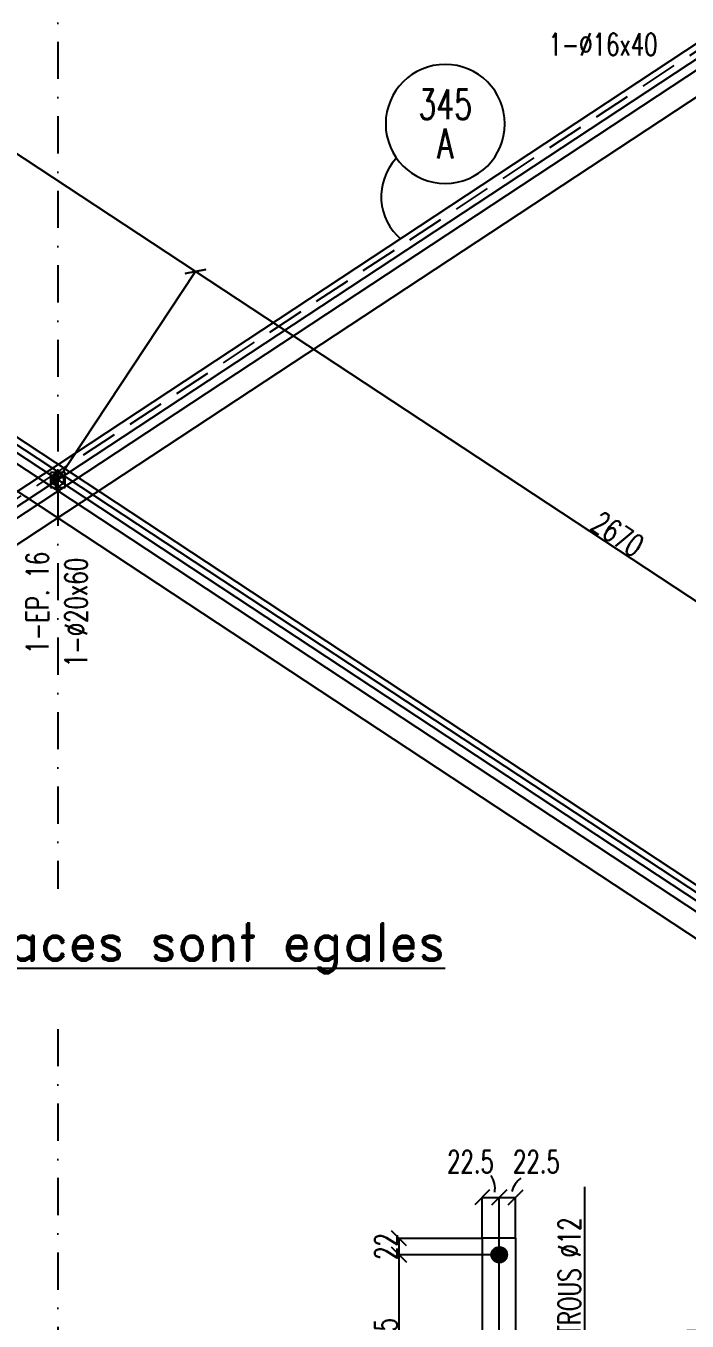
# Model space of a CAD drawing. Extents: x 512572 to 528792, y -20540 to -9023.
# Drawn here: x 518933 to 520708, y -14766 to -11286 of the extents above; entities that cross this region are included whole.
import ezdxf
from ezdxf.enums import TextEntityAlignment as Align

# ---------------------------------------------------------------- set-up
doc = ezdxf.new("R2010")
doc.units = 0
doc.header["$LTSCALE"] = 200
doc.header["$MEASUREMENT"] = 0
doc.linetypes.add('DASHDOT', pattern=[1, 0.5, -0.25, 0, -0.25])
doc.linetypes.add('DASHED', pattern=[0.75, 0.5, -0.25])
doc.layers.get('0').update_dxf_attribs({"linetype": 'CONTINUOUS'})
for name, color, linetype in [('ASSI', 3, 'CONTINUOUS'), ('BOLLINI_5', 7, 'CONTINUOUS'), ('FORI', 2, 'CONTINUOUS'), ('LINEA_ANG', 2, 'CONTINUOUS'), ('LINEE_PIASTRE', 2, 'CONTINUOUS'), ('LM', 7, 'CONTINUOUS'), ('LS', 7, 'CONTINUOUS'), ('MZ', 6, 'DASHDOT'), ('QT_MPR', 7, 'CONTINUOUS'), ('TESTI_A_P', 7, 'CONTINUOUS'), ('TRAT-Y', 7, 'DASHED')]:
    doc.layers.add(name, color=color, linetype=linetype)
doc.styles.add('QUOTE', font='ROMANS8.SHX', dxfattribs={"width": 0.7})
doc.styles.add('RD', font='ROMAND8.SHX', dxfattribs={"width": 0.7})
doc.styles.add('RQL', font='ROMANS8.SHX', dxfattribs={"width": 0.7})
doc.styles.add('RS', font='ROMANS8.shx', dxfattribs={"width": 0.7})
doc.styles.get("Standard").update_dxf_attribs({"font": 'ROMANS8.SHX', "width": 0.7})
doc.dimstyles.new('TRATTO', dxfattribs={"dimscale": 0, "dimtxt": 60, "dimasz": 40, "dimexe": 0, "dimexo": 0, "dimgap": 5, "dimtad": 1, "dimrnd": 0.5, "dimdsep": 46, "dimtxsty": 'RS', "dimblk1": 'OBLIQUE', "dimblk2": 'OBLIQUE', "dimsah": 1, "dimcen": 0.09, "dimclrd": 2, "dimclre": 2, "dimclrt": 7, "dimadec": 0, "dimazin": 0, "dimtfac": 1, "dimtix": 1, "dimtmove": 2, "dimatfit": 3, "dimfxl": 1, "dimtolj": 1, "dimtzin": 0, "dimarcsym": 0})

# ---------------------------------------------------------------- blocks, each defined once
blk = doc.blocks.new('ASSE98')
blk.add_line((0, 0), (1, 0))
at = {"color": 7, "flags": 1}
for tag, p in [('LAV1', (3.07431, 6.82847)), ('LAV2', (3.07431, 6.49513)), ('LAV3', (3.07431, 6.1618)), ('LAV4', (3.07431, 5.82847)), ('LAV5', (3.07431, 5.49513)), ('LAV6', (3.07431, 5.1618)), ('LAV7', (3.07431, 4.82847)), ('LAV8', (3.07431, 4.49513)), ('LAV9', (3.07431, 4.1618)), ('LAV10', (3.07431, 3.82847))]:
    blk.add_attdef(tag, p, '', height=0.2, dxfattribs=at)
at = {"color": 7, "style": 'QUOTE', "width": 0.5, "flags": 1}
for tag, p in [('TI', (1.38308, 6.82731)), ('DI_S', (1.38308, 6.42178)), ('D_S', (1.38308, 6.02092)), ('E_S', (1.38308, 5.68065)), ('NFORI', (1.36454, 5.29792)), ('ALAR', (1.36349, 4.93246)), ('FAM', (1.3775, 4.54645)), ('ALA', (1.38308, 4.19257)), ('DISP2', (1.38308, 3.84971)), ('DISP1', (1.38308, 3.50686)), ('PINZAF', (1.38308, 3.164)), ('PINZAI', (1.38308, 2.82114)), ('TRP', (1.38308, 2.47829)), ('NP', (1.38308, 2.13543)), ('SV', (1.38308, 1.79257)), ('PESO', (1.38308, 1.44971)), ('QUA', (1.38308, 1.10686)), ('LUN', (1.38308, 0.764)), ('PROF', (1.38308, 0.42114)), ('POS', (1.38308, 0.07829))]:
    blk.add_attdef(tag, p, '', height=0.2, dxfattribs=at)
blk = doc.blocks.new('20')
at = {"color": 0}
for p, q in [((0, 0.98), (0.02, 1)), ((0, 0.94), (0.06, 1)), ((1, -0.01), (0, 0.99)), ((0, 0.89), (0.1, 0.99)), ((0, 0.85), (0.14, 0.99)), ((0, 0.8), (0.18, 0.98)), ((0, 0.76), (0.22, 0.98)), ((0, 0.71), (0.25, 0.97)), ((0, 0.67), (0.29, 0.96)), ((1, -0.05), (0, 0.95)), ((0, 0.62), (0.32, 0.95)), ((0, 0.58), (0.36, 0.93)), ((0, 0.53), (0.39, 0.92)), ((0, 0.49), (0.42, 0.91)), ((1, -0.09), (0, 0.9)), ((0, 0.44), (0.45, 0.89)), ((0, 0.4), (0.48, 0.88)), ((0.99, -0.13), (0, 0.86)), ((0, 0.35), (0.51, 0.86)), ((0, 0.31), (0.54, 0.84)), ((0, 0.26), (0.56, 0.83)), ((0.99, -0.17), (0, 0.81)), ((0, 0.22), (0.59, 0.81)), ((0, 0.17), (0.61, 0.79)), ((0.98, -0.21), (0, 0.77)), ((0, 0.13), (0.64, 0.77)), ((0, 0.08), (0.66, 0.75)), ((0, 0.04), (0.69, 0.73)), ((0.97, -0.25), (0, 0.72)), ((0, -0.01), (0.71, 0.7)), ((0.96, -0.28), (0, 0.68)), ((0, -0.05), (0.73, 0.68)), ((0, -0.1), (0.75, 0.66)), ((0.95, -0.32), (0, 0.63)), ((0, -0.14), (0.77, 0.63)), ((0, -0.19), (0.79, 0.61)), ((0.94, -0.35), (0, 0.59)), ((0, -0.23), (0.81, 0.58)), ((0, -0.28), (0.83, 0.56)), ((0.92, -0.38), (0, 0.54)), ((0, -0.32), (0.85, 0.53)), ((0.91, -0.41), (0, 0.5)), ((0, -0.36), (0.87, 0.5)), ((0, -0.41), (0.88, 0.47)), ((0.9, -0.44), (0, 0.45)), ((0, -0.45), (0.9, 0.44)), ((0.88, -0.47), (0, 0.41)), ((0, -0.5), (0.91, 0.41)), ((0, -0.54), (0.92, 0.38)), ((0.87, -0.5), (0, 0.36)), ((0, -0.59), (0.94, 0.35)), ((0.85, -0.53), (0, 0.32)), ((0, -0.63), (0.95, 0.31)), ((0, -0.68), (0.96, 0.28)), ((0.83, -0.56), (0, 0.27)), ((0, -0.72), (0.97, 0.25)), ((0.81, -0.58), (0, 0.23)), ((0, -0.77), (0.98, 0.21)), ((0.79, -0.61), (0, 0.18)), ((0, -0.81), (0.99, 0.17)), ((0.77, -0.63), (0, 0.14)), ((0, -0.86), (0.99, 0.13)), ((0.75, -0.66), (0, 0.09)), ((0, -0.9), (1, 0.09)), ((0.73, -0.68), (0, 0.05)), ((0, -0.95), (1, 0.05)), ((0.71, -0.7), (0, 0.01)), ((0, -0.99), (1, 0.01)), ((1, 0.04), (0.04, 1)), ((1, 0.09), (0.09, 1)), ((0.99, 0.14), (0.14, 0.99)), ((0.98, 0.19), (0.19, 0.98)), ((0.97, 0.25), (0.25, 0.97)), ((0.95, 0.31), (0.31, 0.95)), ((0.92, 0.38), (0.38, 0.92)), ((0.88, 0.47), (0.47, 0.88)), ((0.81, 0.59), (0.59, 0.81)), ((0.69, -0.73), (0, -0.04)), ((0.66, -0.75), (0, -0.08)), ((0.64, -0.77), (0, -0.13)), ((0.61, -0.79), (0, -0.17)), ((0.59, -0.81), (0, -0.22)), ((0.56, -0.83), (0, -0.26)), ((0.54, -0.84), (0, -0.31)), ((0.51, -0.86), (0, -0.35)), ((0.48, -0.88), (0, -0.4)), ((0.45, -0.89), (0, -0.44)), ((0.42, -0.91), (0, -0.49)), ((0.39, -0.92), (0, -0.53)), ((0.36, -0.93), (0, -0.58)), ((0.32, -0.95), (0, -0.62)), ((0.29, -0.96), (0, -0.67)), ((0.25, -0.97), (0, -0.71)), ((0.22, -0.98), (0, -0.76)), ((0.18, -0.98), (0, -0.8)), ((0.14, -0.99), (0, -0.85)), ((0.1, -0.99), (0, -0.89)), ((0.04, -1), (1, -0.04)), ((0.09, -1), (1, -0.09)), ((0.14, -0.99), (0.99, -0.14)), ((0.19, -0.98), (0.98, -0.19)), ((0.25, -0.97), (0.97, -0.25)), ((0.31, -0.95), (0.95, -0.31)), ((0.38, -0.92), (0.92, -0.38)), ((0.47, -0.88), (0.88, -0.47)), ((0.59, -0.81), (0.81, -0.59))]:
    blk.add_line(p, q, dxfattribs=at)
blk.add_line((0, 1), (0, -1))
blk.add_circle((0, 0), 1)
blk = doc.blocks.new('IQ')
for p, q in [((0.5, 0.5), (-0.5, 0.5)), ((-0.5, 0.5), (-0.5, -0.5)), ((0.5, -0.5), (0.5, 0.5)), ((-0.5, -0.5), (0.5, -0.5))]:
    blk.add_line(p, q)
at = {"flags": 1}
for tag, p in [('SPESSORE', (0, -0.008)), ('NUMERO', (0, -0.342))]:
    blk.add_attdef(tag, p, '', height=0.2, dxfattribs=at)
blk = doc.blocks.new('12')
at = {"color": 0}
for p, q in [((-1, 0.06), (-0.06, 1)), ((-1, 0.01), (-0.01, 1)), ((-1, -0.03), (0.03, 1)), ((-1, -0.07), (0.07, 1)), ((0.09, -1), (-1, 0.09)), ((0.05, -1), (-1, 0.05)), ((0, -1), (-1, 0)), ((-0.99, 0.16), (-0.16, 0.99)), ((-0.99, 0.11), (-0.11, 0.99)), ((-0.99, -0.11), (0.11, 0.99)), ((-0.99, -0.15), (0.15, 0.99)), ((0.17, -0.99), (-0.99, 0.17)), ((0.13, -0.99), (-0.99, 0.13)), ((-0.98, 0.22), (-0.22, 0.98)), ((-0.98, -0.19), (0.19, 0.98)), ((0.21, -0.98), (-0.98, 0.21)), ((-0.97, -0.23), (0.23, 0.97)), ((0.24, -0.97), (-0.97, 0.24)), ((-0.96, 0.28), (-0.28, 0.96)), ((-0.96, -0.27), (0.27, 0.96)), ((0.28, -0.96), (-0.96, 0.28)), ((-0.95, -0.3), (0.3, 0.95)), ((0.31, -0.95), (-0.95, 0.31)), ((-0.94, 0.34), (-0.34, 0.94)), ((-0.94, -0.33), (0.33, 0.94)), ((0.35, -0.94), (-0.94, 0.35)), ((-0.93, -0.37), (0.37, 0.93)), ((0.38, -0.93), (-0.93, 0.38)), ((-0.92, -0.4), (0.4, 0.92)), ((-0.91, 0.42), (-0.42, 0.91)), ((0.41, -0.91), (-0.91, 0.41)), ((-0.9, -0.43), (0.43, 0.9)), ((0.44, -0.9), (-0.9, 0.44)), ((-0.89, -0.46), (0.46, 0.89)), ((0.47, -0.88), (-0.88, 0.47)), ((-0.87, -0.49), (0.49, 0.87)), ((0.5, -0.87), (-0.87, 0.5)), ((-0.86, 0.52), (-0.52, 0.86)), ((-0.86, -0.52), (0.52, 0.86)), ((0.53, -0.85), (-0.85, 0.53)), ((-0.84, -0.54), (0.54, 0.84)), ((0.55, -0.83), (-0.83, 0.55)), ((-0.82, -0.57), (0.57, 0.82)), ((0.58, -0.81), (-0.81, 0.58)), ((-0.8, -0.6), (0.6, 0.8)), ((0.61, -0.79), (-0.79, 0.61)), ((-0.78, -0.62), (0.62, 0.78)), ((0.63, -0.78), (-0.78, 0.63)), ((-0.76, -0.65), (0.65, 0.76)), ((0.66, -0.75), (-0.75, 0.66)), ((-0.74, -0.67), (0.67, 0.74)), ((0.68, -0.73), (-0.73, 0.68)), ((-0.72, -0.69), (0.69, 0.72)), ((0.7, -0.71), (-0.71, 0.7)), ((-0.7, -0.72), (0.72, 0.7)), ((0.73, -0.69), (-0.69, 0.73)), ((0.75, -0.67), (-0.67, 0.75)), ((-0.67, -0.74), (0.74, 0.67)), ((-0.65, -0.76), (0.76, 0.65)), ((0.77, -0.64), (-0.64, 0.77)), ((-0.63, -0.78), (0.78, 0.63)), ((0.79, -0.62), (-0.62, 0.79)), ((-0.6, -0.8), (0.8, 0.6)), ((0.81, -0.59), (-0.59, 0.81)), ((-0.57, -0.82), (0.82, 0.57)), ((0.83, -0.56), (-0.56, 0.83)), ((-0.55, -0.84), (0.84, 0.55)), ((0.84, -0.54), (-0.54, 0.84)), ((-0.52, -0.85), (0.85, 0.52)), ((0.86, -0.51), (-0.51, 0.86)), ((-0.49, -0.87), (0.87, 0.49)), ((0.88, -0.48), (-0.48, 0.88)), ((-0.46, -0.89), (0.89, 0.46)), ((0.89, -0.45), (-0.45, 0.89)), ((-0.43, -0.9), (0.9, 0.43)), ((0.91, -0.42), (-0.42, 0.91)), ((-0.4, -0.92), (0.92, 0.4)), ((0.92, -0.39), (-0.39, 0.92)), ((-0.37, -0.93), (0.93, 0.37)), ((0.93, -0.36), (-0.36, 0.93)), ((-0.34, -0.94), (0.94, 0.34)), ((0.95, -0.33), (-0.33, 0.95)), ((-0.3, -0.95), (0.95, 0.3)), ((0.96, -0.29), (-0.29, 0.96)), ((-0.27, -0.96), (0.96, 0.27)), ((0.97, -0.26), (-0.26, 0.97)), ((-0.23, -0.97), (0.97, 0.23)), ((0.98, -0.22), (-0.22, 0.98)), ((-0.2, -0.98), (0.98, 0.2)), ((0.98, -0.18), (-0.18, 0.98)), ((-0.16, -0.99), (0.99, 0.16)), ((0.99, -0.14), (-0.14, 0.99)), ((-0.12, -0.99), (0.99, 0.12)), ((0.99, -0.1), (-0.1, 0.99)), ((-0.08, -1), (1, 0.08)), ((1, -0.06), (-0.06, 1)), ((-0.04, -1), (1, 0.04)), ((1, -0.02), (-0.02, 1)), ((1, 0.02), (0.02, 1)), ((1, 0.07), (0.07, 1)), ((0.99, 0.12), (0.12, 0.99)), ((0.98, 0.17), (0.17, 0.98)), ((0.97, 0.23), (0.23, 0.97)), ((0.96, 0.29), (0.29, 0.96)), ((0.93, 0.36), (0.36, 0.93)), ((0.9, 0.44), (0.44, 0.9)), ((0.84, 0.55), (0.55, 0.84)), ((-0.04, -1), (-1, -0.04)), ((-0.09, -1), (-1, -0.09)), ((-0.14, -0.99), (-0.99, -0.14)), ((-0.2, -0.98), (-0.98, -0.2)), ((-0.25, -0.97), (-0.97, -0.25)), ((-0.32, -0.95), (-0.95, -0.32)), ((-0.39, -0.92), (-0.92, -0.39)), ((-0.48, -0.88), (-0.88, -0.48)), ((-0.6, -0.8), (-0.8, -0.6)), ((0.01, -1), (1, -0.01)), ((0.05, -1), (1, -0.05)), ((0.1, -0.99), (0.99, -0.1)), ((0.15, -0.99), (0.99, -0.15)), ((0.21, -0.98), (0.98, -0.21)), ((0.27, -0.96), (0.96, -0.27)), ((0.33, -0.94), (0.94, -0.33)), ((0.41, -0.91), (0.91, -0.41)), ((0.5, -0.87), (0.87, -0.5)), ((0.66, -0.75), (0.75, -0.66))]:
    blk.add_line(p, q, dxfattribs=at)
blk.add_circle((0, 0), 1)
blk = doc.blocks.new('_OBLIQUE')
at = {"color": 0, "linetype": 'ByBlock'}
blk.add_line((-0.5, -0.5), (0.5, 0.5), dxfattribs=at)
blk = doc.blocks.new('*D173')
at = {"layer": 'LS', "color": 2, "lineweight": -2, "transparency": 16777216}
for p, q in [((520203.9, -14587.8), (519934.9, -14587.8)), ((519934.9, -15090.9), (519934.9, -14587.8)), ((520203.9, -15090.9), (519934.9, -15090.9))]:
    blk.add_line(p, q, dxfattribs=at)
at = {"layer": 'LS', "color": 2, "lineweight": -2, "transparency": 16777216, "xscale": 40, "yscale": 40, "zscale": 40}
for p, rotation in [((519934.9, -14587.8), 90), ((519934.9, -15090.9), 270)]:
    blk.add_blockref('_OBLIQUE', p, dxfattribs=dict(at, rotation=rotation))
at = {"layer": 'LS', "color": 7, "transparency": 16777216, "insert": (519899.9, -14839.4), "char_height": 60, "attachment_point": 5, "rotation": 90, "style": 'RS'}
blk.add_mtext('\\A1;251.5', dxfattribs=at)
blk = doc.blocks.new('*D174')
at = {"layer": 'LS', "color": 2, "lineweight": -2, "transparency": 16777216}
for p, q in [((520157.9, -14543.9), (519934.9, -14543.9)), ((519934.9, -14587.8), (519934.9, -14543.9)), ((520203.9, -14587.8), (519934.9, -14587.8))]:
    blk.add_line(p, q, dxfattribs=at)
at = {"layer": 'LS', "color": 2, "lineweight": -2, "transparency": 16777216, "xscale": 40, "yscale": 40, "zscale": 40}
for p, rotation in [((519934.9, -14543.9), 90), ((519934.9, -14587.8), 270)]:
    blk.add_blockref('_OBLIQUE', p, dxfattribs=dict(at, rotation=rotation))
at = {"layer": 'LS', "color": 7, "transparency": 16777216, "insert": (519899.9, -14565.8), "char_height": 60, "attachment_point": 5, "rotation": 90, "style": 'RS'}
blk.add_mtext('\\A1;22', dxfattribs=at)
blk = doc.blocks.new('*D181')
at = {"layer": 'LS', "color": 2, "lineweight": -2, "transparency": 16777216}
for p, q in [((520707.9, -14791.3), (521006.9, -14791.3)), ((521006.9, -14836.5), (521006.9, -14791.3)), ((520663.9, -14836.5), (521006.9, -14836.5))]:
    blk.add_line(p, q, dxfattribs=at)
at = {"layer": 'LS', "color": 2, "lineweight": -2, "transparency": 16777216, "xscale": 40, "yscale": 40, "zscale": 40}
for p, rotation in [((521006.9, -14791.3), 90), ((521006.9, -14836.5), 270)]:
    blk.add_blockref('_OBLIQUE', p, dxfattribs=dict(at, rotation=rotation))
at = {"layer": 'LS', "color": 7, "transparency": 16777216, "insert": (521062.7, -14777.1), "char_height": 60, "attachment_point": 5, "rotation": 90, "style": 'RS'}
blk.add_mtext('\\A1;22.5', dxfattribs=at)
blk = doc.blocks.new('*D182')
at = {"layer": 'LS', "color": 2, "lineweight": -2, "transparency": 16777216}
for p, q in [((520157.9, -14543.9), (520157.9, -14433.9)), ((520157.9, -14433.9), (520203.9, -14433.9)), ((520203.9, -16329.2), (520203.9, -14433.9))]:
    blk.add_line(p, q, dxfattribs=at)
at = {"layer": 'LS', "color": 2, "lineweight": -2, "transparency": 16777216, "xscale": 40, "yscale": 40, "zscale": 40, "rotation": 180}
blk.add_blockref('_OBLIQUE', (520157.9, -14433.9), dxfattribs=at)
at = {"layer": 'LS', "color": 2, "lineweight": -2, "transparency": 16777216, "xscale": 40, "yscale": 40, "zscale": 40}
blk.add_blockref('_OBLIQUE', (520203.9, -14433.9), dxfattribs=at)
at = {"layer": 'LS', "color": 7, "transparency": 16777216, "insert": (520126.7, -14338.1), "char_height": 60, "attachment_point": 5, "style": 'RS'}
blk.add_mtext('\\A1;22.5', dxfattribs=at)
blk = doc.blocks.new('*D183')
at = {"layer": 'LS', "color": 2, "lineweight": -2, "transparency": 16777216}
for p, q in [((520203.9, -14587.8), (520203.9, -14433.9)), ((520203.9, -14433.9), (520247.9, -14433.9)), ((520247.9, -14543.9), (520247.9, -14433.9))]:
    blk.add_line(p, q, dxfattribs=at)
at = {"layer": 'LS', "color": 2, "lineweight": -2, "transparency": 16777216, "xscale": 40, "yscale": 40, "zscale": 40, "rotation": 180}
blk.add_blockref('_OBLIQUE', (520203.9, -14433.9), dxfattribs=at)
at = {"layer": 'LS', "color": 2, "lineweight": -2, "transparency": 16777216, "xscale": 40, "yscale": 40, "zscale": 40}
blk.add_blockref('_OBLIQUE', (520247.9, -14433.9), dxfattribs=at)
at = {"layer": 'LS', "color": 7, "transparency": 16777216, "insert": (520303.7, -14338.1), "char_height": 60, "attachment_point": 5, "style": 'RS'}
blk.add_mtext('\\A1;22.5', dxfattribs=at)
blk = doc.blocks.new('*D191')
at = {"layer": 'QT_MPR', "color": 2, "lineweight": -2, "transparency": 16777216}
for p, q in [((519018.5, -12506.1), (519387.9, -11946)), ((521617.1, -13416.1), (519387.9, -11946)), ((521247.7, -13976.2), (521617.1, -13416.1))]:
    blk.add_line(p, q, dxfattribs=at)
at = {"layer": 'QT_MPR', "color": 2, "lineweight": -2, "transparency": 16777216, "xscale": 40, "yscale": 40, "zscale": 40}
for p, rotation in [((519387.9, -11946), 146.5945159512446), ((521617.1, -13416.1), 326.5945159512447)]:
    blk.add_blockref('_OBLIQUE', p, dxfattribs=dict(at, rotation=rotation))
at = {"layer": 'QT_MPR', "color": 7, "transparency": 16777216, "insert": (520521.8, -12651.8), "char_height": 60, "attachment_point": 5, "rotation": 326.5945, "style": 'RS'}
blk.add_mtext('\\A1;2670', dxfattribs=at)
blk = doc.blocks.new('*D192')
at = {"layer": 'QT_MPR', "color": 2, "lineweight": -2, "transparency": 16777216}
for p, q in [((517283, -11391.4), (517666.2, -10810.5)), ((519387.9, -11946), (517666.2, -10810.5)), ((519018.5, -12506.1), (519387.9, -11946))]:
    blk.add_line(p, q, dxfattribs=at)
at = {"layer": 'QT_MPR', "color": 2, "lineweight": -2, "transparency": 16777216, "xscale": 40, "yscale": 40, "zscale": 40}
for p, rotation in [((517666.2, -10810.5), 146.5945159512446), ((519387.9, -11946), 326.5945159512447)]:
    blk.add_blockref('_OBLIQUE', p, dxfattribs=dict(at, rotation=rotation))
at = {"layer": 'QT_MPR', "color": 7, "transparency": 16777216, "insert": (518546.3, -11349), "char_height": 60, "attachment_point": 5, "rotation": 326.5945, "style": 'RS'}
blk.add_mtext('\\A1;2062.5', dxfattribs=at)
blk = doc.blocks.new('bull')
at = {"style": 'RS', "width": 0.7, "flags": 1}
for tag, p in [('NN', (-12.25, 0)), ('DIAMETRO', (0, -4.86)), ('SERRAGGIO', (0, -9.71)), ('LUNGHEZZA', (0, -14.57)), ('NB', (0, -19.43)), ('TIPO', (0, -24.12)), ('EL', (-0.14, -29))]:
    blk.add_attdef(tag, p, '', height=3, dxfattribs=at)
at = {"style": 'RS', "width": 0.7}
blk.add_attdef('BULLONE', (0, 0), '', height=3, dxfattribs=at)
blk = doc.blocks.new('imbbull')
at = {"style": 'RS', "width": 0.7, "flags": 1}
for tag, p in [('NN', (-11.1, 0)), ('DIAMETRO', (0, -4.86)), ('SERRAGGIO', (0, -9.71)), ('LUNGHEZZA', (0, -14.57)), ('NB', (0, -19.43)), ('TIPO', (0, -24.38)), ('EL', (-0.14, -29.26))]:
    blk.add_attdef(tag, p, '', height=3, dxfattribs=at)
at = {"style": 'RS', "width": 0.7}
blk.add_attdef('BULLONE', (0, 0), '', height=3, dxfattribs=at)
blk = doc.blocks.new('YYY')
blk.add_circle((0, 0), 8)
at = {"color": 3, "style": 'RQL', "width": 0.7}
for tag, p in [('POS3', (0, 0.65)), ('POS2', (0, -4.63))]:
    blk.add_attdef(tag, text='', height=4, dxfattribs=at).set_placement(p, align=Align.CENTER)
at = {"style": 'RQL', "width": 0.7, "flags": 1}
blk.add_attdef('TIPO', text='', height=3, dxfattribs=at).set_placement((0, 0), align=Align.MIDDLE_CENTER)

msp = doc.modelspace()

# ---------------------------------------------------------------- linework, layer by layer
at = {"layer": 'LINEA_ANG'}
for p, q in [((514444.905, -15480.508), (522539.079, -10142.272)), ((523592.162, -15480.508), (515497.988, -10142.272)), ((522530.014, -10291.998), (514569.408, -15542.144)), ((515507.052, -10291.998), (523467.659, -15542.144))]:
    msp.add_line(p, q, dxfattribs=at)
at = {"layer": 'LINEA_ANG', "color": 2}
msp.add_line((523582.802, -15494.7), (515488.628, -10156.464), dxfattribs=at)
at = {"layer": 'LINEE_PIASTRE'}
for p, q in [((520247.931, -14543.867), (520157.931, -14543.867)), ((520157.931, -14543.867), (520157.931, -16373.867)), ((520247.931, -16373.867), (520247.931, -14543.867))]:
    msp.add_line(p, q, dxfattribs=at)
at = {"layer": 'LS', "color": 6}
for p, q in [((514577.776, -15464.751), (522457.138, -10268.187)), ((523459.29, -15464.751), (515579.929, -10268.187))]:
    msp.add_line(p, q, dxfattribs=at)
at = {"layer": 'LS', "color": 2}
msp.add_lwpolyline([(520433.931, -15040.915), (520433.931, -14405.727)], dxfattribs=at)
at = {"layer": 'LS', "color": 6}
for centre, radius, start, end in [((520037.047, -11744.694), 150.18, 137.594361, 229.753962), ((520130.474, -14410.068), 62.061, 350.727398, 34.330217), ((520302.599, -14435.318), 67.129, 127.510047, 165.109818)]:
    msp.add_arc(centre, radius, start, end, dxfattribs=at)
at = {"layer": 'MZ'}
for p, q in [((519018.533, -9728.068), (519018.533, -13605.251)), ((519018.533, -13981.518), (519018.533, -19076.559))]:
    msp.add_line(p, q, dxfattribs=at)
at = {"layer": 'TRAT-Y'}
msp.add_line((514454.264, -15494.7), (522548.438, -10156.464), dxfattribs=at)

# ---------------------------------------------------------------- block references
at = {"layer": 'ASSI', "xscale": 9696}
for p, rotation in [((522558.348, -10171.49), 213.4054840487554), ((523572.892, -15509.726), 146.5945159512446)]:
    msp.add_blockref('ASSE98', p, dxfattribs=dict(at, rotation=rotation))
at = {"layer": 'BOLLINI_5'}
ref = msp.add_blockref('YYY', (520058.879, -11549.595), dxfattribs=dict(at, xscale=-19.99970832477619, yscale=19.99970832471798, zscale=19.99970832474173))
ref.add_attrib('POS3', '345', dxfattribs={"layer": '0', "color": 3, "height": 79.9988, "style": 'RQL', "width": 0.7}).set_placement((520058.879, -11536.656), align=Align.CENTER)
ref.add_attrib('POS2', 'A', dxfattribs={"layer": '0', "color": 3, "height": 79.999, "style": 'RQL', "width": 0.7}).set_placement((520058.879, -11642.203), align=Align.CENTER)
at = {"layer": 'FORI'}
for name, p, xscale, yscale, zscale, rotation in [('20', (519018.533, -12506.054), -16.5, 16.5, 16.5, 0.05373557999997836), ('12', (520203.931, -14587.791), 21, 21, 21, 330.6672217226813)]:
    msp.add_blockref(name, p, dxfattribs=dict(at, xscale=xscale, yscale=yscale, zscale=zscale, rotation=rotation))
at = {"layer": 'LM', "xscale": 40, "yscale": 40, "zscale": 40}
msp.add_blockref('IQ', (519018.533, -12506.054), dxfattribs=at)
at = {"layer": 'LS', "color": 7, "xscale": 20, "yscale": 20, "zscale": 20}
msp.add_blockref('bull', (520335.724, -11366.068), dxfattribs=at).add_auto_attribs({'BULLONE': '1-%%c16x40                '})
at = {"layer": 'LS', "color": 7, "xscale": 20, "yscale": 20, "zscale": 20, "rotation": 90}
for name, p, values in [('imbbull', (518993.724, -12973.068), {'BULLONE': '1-EP. 16'}), ('bull', (519097.724, -13009.068), {'BULLONE': '1-%%c20x60                '})]:
    msp.add_blockref(name, p, dxfattribs=at).add_auto_attribs(values)

# ---------------------------------------------------------------- texts
at = {"layer": 'LS', "color": 3, "style": 'RD'}
msp.add_text('%%UTous les faces sont egales', height=100, dxfattribs=at).set_placement((519122.294, -13764.46), align=Align.MIDDLE)
at = {"layer": 'TESTI_A_P', "style": 'RS', "width": 0.7}
msp.add_text('nr. 8 TROUS %%C12 ', height=60, rotation=90, dxfattribs=at).set_placement((520422.406, -14975.45))

# ---------------------------------------------------------------- dimensions: what is measured, and where the dimension line sits
at = {"layer": 'LS'}
for base, p1, p2, picture, middle in [((520203.931, -14433.867), (520157.931, -14543.867), (520203.931, -16329.223), '*D182', (520126.724, -14338.068)), ((520247.931, -14433.867), (520203.931, -14587.791), (520247.931, -14543.867), '*D183', (520303.724, -14338.068))]:
    dim = msp.add_linear_dim(base=base, p1=p1, p2=p2, text='22.5', dimstyle='TRATTO', override={"dimscale": 1}, dxfattribs=at)
    dim.commit()
    dim.dimension.update_dxf_attribs({"geometry": picture, "text_midpoint": middle, "dimtype": 160})
for base, p1, p2, text, picture, middle in [((519934.931, -14543.867), (520203.931, -14587.791), (520157.931, -14543.867), '22', '*D174', (519899.931, -14565.829)), ((519934.931, -14587.791), (520203.931, -15090.915), (520203.931, -14587.791), '251.5', '*D173', (519899.931, -14839.353)), ((521006.931, -14791.276), (520663.942, -14836.526), (520707.931, -14791.276), '22.5', '*D181', (521062.724, -14777.068))]:
    dim = msp.add_linear_dim(base=base, p1=p1, p2=p2, angle=90, text=text, dimstyle='TRATTO', override={"dimscale": 1}, dxfattribs=at)
    dim.commit()
    dim.dimension.update_dxf_attribs({"geometry": picture, "text_midpoint": middle, "dimtype": 160})
at = {"layer": 'QT_MPR'}
for base, p1, p2, text, picture, middle in [((517666.175, -10810.453), (519018.533, -12506.054), (517283.026, -11391.407), '2062.5', '*D192', (518546.316, -11348.993)), ((519387.918, -11945.97), (521247.712, -13976.233), (519018.533, -12506.054), '2670', '*D191', (520521.777, -12651.841))]:
    dim = msp.add_linear_dim(base=base, p1=p1, p2=p2, angle=326.594516, text=text, dimstyle='TRATTO', override={"dimscale": 1}, dxfattribs=at)
    dim.commit()
    dim.dimension.update_dxf_attribs({"geometry": picture, "text_midpoint": middle, "dimtype": 160})

doc.saveas('drawing.dxf')
